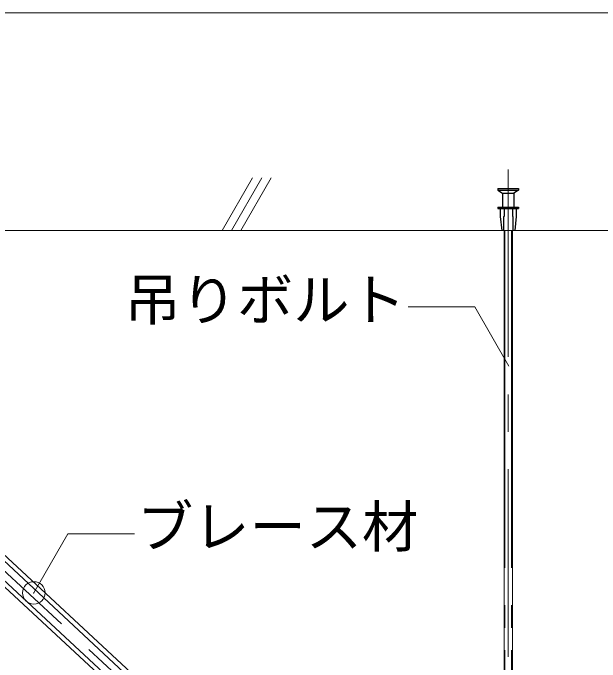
# Model space of a CAD drawing. Units: millimetres, scale not verified. Extents: x -7800 to 7800, y -5387 to 5300.
# Drawn here: x -3815 to -3189, y 367 to 1060 of the extents above; entities that cross this region are included whole.
import ezdxf
from ezdxf.enums import TextEntityAlignment as Align

# ---------------------------------------------------------------- set-up
doc = ezdxf.new("R2010")
doc.units = ezdxf.units.MM
doc.header["$LTSCALE"] = 40
doc.header["$PDMODE"] = 32
doc.header["$PDSIZE"] = 24
for name, pattern in [('CHAIN1', [8, 5, -1, 1, -1]), ('DASHED1', [1.8, 1.2, -0.6]), ('DOUBLE_CHAIN2', [12.8, 9, -1, 0.6, -0.6, 0.6, -1])]:
    doc.linetypes.add(name, pattern=pattern)
for name, color, linetype, lineweight in [('7-0_中心線', 4, 'CHAIN1', 9), ('7-1_吊り材', 7, 'Continuous', 18), ('7-4_ブレース・補強材', 4, 'Continuous', 9), ('7-6_文字・矢印', 7, 'Continuous', 18), ('7-9_躯体他', 4, 'Continuous', 9), ('7-C_ビス・アンカーボルト・強調図形', 2, 'Continuous', 25), ('F-3_野縁受け', 7, 'Continuous', 18)]:
    doc.layers.add(name, color=color, linetype=linetype, lineweight=lineweight)
doc.styles.add('ＭＳ ゴシック', font='')
doc.styles.get('ＭＳ ゴシック').set_extended_font_data('MS Gothic')

msp = doc.modelspace()

# ---------------------------------------------------------------- linework, layer by layer
at = {"layer": '7-0_中心線'}
for p, q in [((-3286.52, 893.12), (-3286.52, -108.65)), ((-4144.35, 761.93), (-3275.74, -44.67))]:
    msp.add_line(p, q, dxfattribs=at)
at = {"layer": '7-1_吊り材'}
for p, q in [((-3291.02, 827.98), (-3291.02, -5.32)), ((-3282.02, 827.98), (-3282.02, -5.32))]:
    msp.add_line(p, q, dxfattribs=at)
at = {"layer": '7-1_吊り材', "linetype": 'DOUBLE_CHAIN2'}
for p, q in [((-3290.12, 827.98), (-3290.12, -5.32)), ((-3282.92, 827.98), (-3282.92, -5.32))]:
    msp.add_line(p, q, dxfattribs=at)
at = {"layer": '7-4_ブレース・補強材'}
for p, q in [((-4134.48, 763), (-3272.01, -37.89)), ((-4144.69, 752.01), (-3282.22, -48.88)), ((-4091.87, 730.26), (-3268.61, -34.23))]:
    msp.add_line(p, q, dxfattribs=at)
msp.add_lwpolyline([(-4148.09, 748.34), (-3285.62, -52.55), (-3268.61, -34.23)], dxfattribs=at)
at = {"layer": '7-6_文字・矢印'}
for p, q in [((-3393.15, 746.5), (-3322.22, 746.5)), ((-3322.22, 746.5), (-3285.73, 683.29))]:
    msp.add_line(p, q, dxfattribs=at)
msp.add_lwpolyline([(-3685.33, 504.39), (-3756.25, 504.39), (-3792.74, 441.18)], dxfattribs=at)
at = {"layer": '7-6_文字・矢印', "color": 3}
msp.add_point((-3792.74, 441.18), dxfattribs=at)
at = {"layer": '7-9_躯体他'}
for p, q in [((-3591.89, 827.98), (-3559.44, 884.18)), ((-3581.89, 827.98), (-3549.44, 884.18)), ((-3571.89, 827.98), (-3539.44, 884.18)), ((-4491.77, 827.98), (-2194.13, 827.98))]:
    msp.add_line(p, q, dxfattribs=at)
at = {"layer": '7-C_ビス・アンカーボルト・強調図形'}
for p, q in [((-3297.52, 872.98), (-3275.52, 872.98)), ((-3275.52, 872.98), (-3275.52, 870.98)), ((-3297.52, 870.98), (-3275.52, 870.98)), ((-3275.52, 870.98), (-3280.52, 867.98)), ((-3297.52, 852.98), (-3297.52, 851.48)), ((-3297.52, 851.48), (-3275.52, 851.48)), ((-3295.02, 851.48), (-3295.02, 842.98)), ((-3295.02, 842.98), (-3293.52, 827.98))]:
    msp.add_line(p, q, dxfattribs=at)
at = {"layer": '7-C_ビス・アンカーボルト・強調図形', "linetype": 'DASHED1'}
for p, q in [((-3291.02, 852.98), (-3291.02, 842.98)), ((-3282.02, 852.98), (-3282.02, 842.98)), ((-3291.52, 842.98), (-3291.52, 827.98)), ((-3291.52, 842.98), (-3291.02, 842.98)), ((-3281.52, 842.98), (-3282.02, 842.98)), ((-3281.52, 842.98), (-3281.52, 827.98))]:
    msp.add_line(p, q, dxfattribs=at)
at = {"layer": '7-C_ビス・アンカーボルト・強調図形'}
for points in [[(-3297.52, 872.98), (-3297.52, 870.98), (-3292.52, 867.98), (-3292.52, 852.98)], [(-3292.52, 867.98), (-3280.52, 867.98), (-3280.52, 852.98)], [(-3297.52, 852.98), (-3275.52, 852.98), (-3275.52, 851.48)], [(-3278.02, 851.48), (-3278.02, 842.98), (-3279.52, 827.98)]]:
    msp.add_lwpolyline(points, dxfattribs=at)
at = {"layer": 'F-3_野縁受け', "color": 3}
msp.add_line((-7638.18, 1060.25), (-2128.18, 1060.25), dxfattribs=at)

# ---------------------------------------------------------------- texts
at = {"layer": '7-6_文字・矢印', "style": 'ＭＳ ゴシック'}
for s, p in [('吊りボルト', (-3695.92, 718.96)), ('ブレース材', (-3682.56, 476.85))]:
    msp.add_text(s, height=43.99, dxfattribs=at).set_placement(p, align=Align.BOTTOM_LEFT)

doc.saveas('drawing.dxf')
